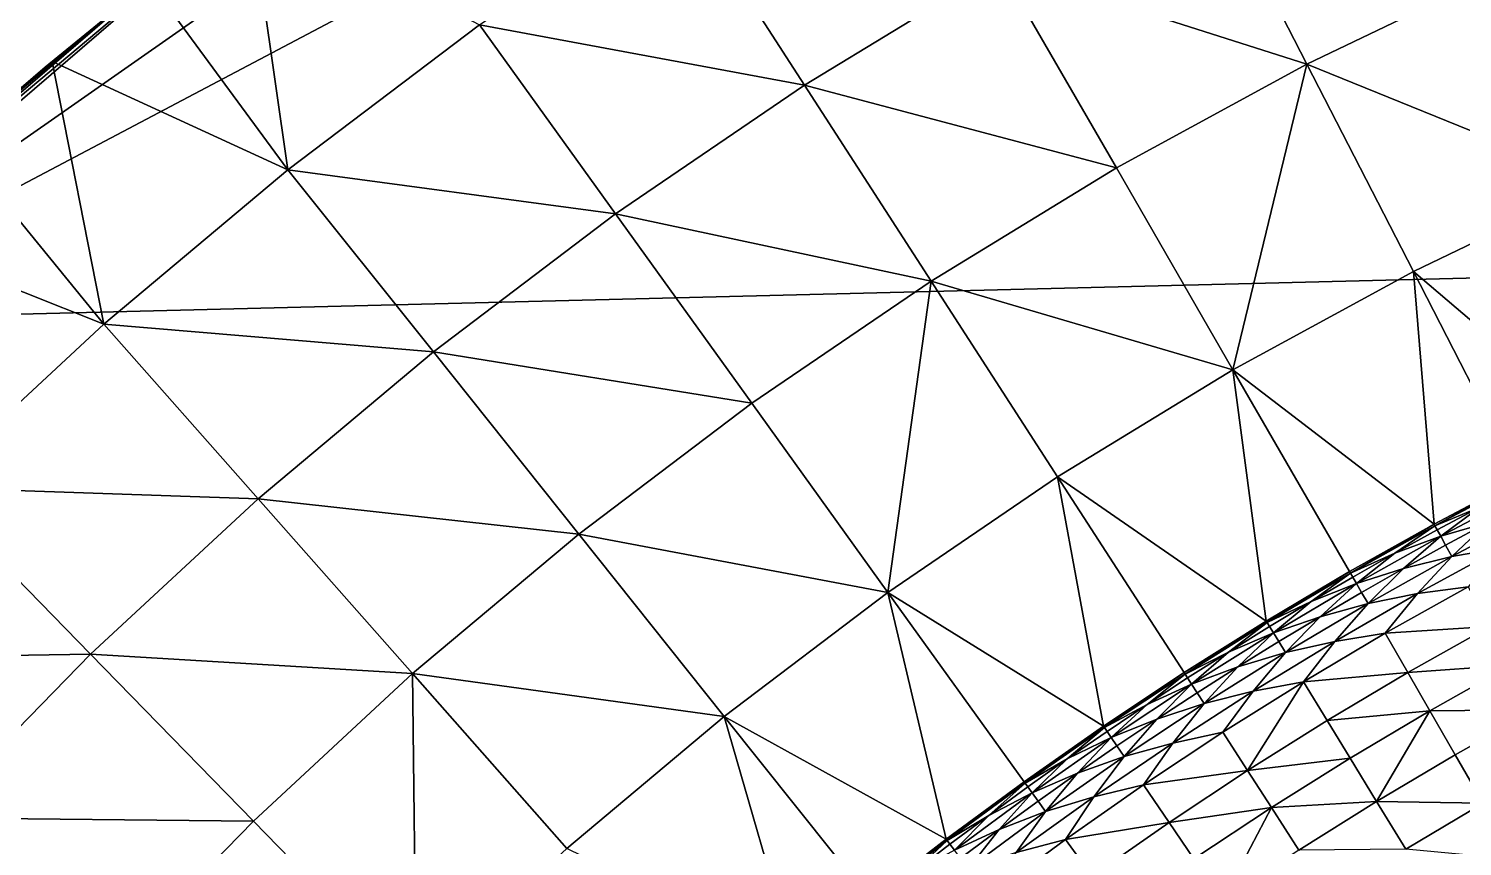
# Model space of a CAD drawing. Header units: millimetres. Extents: x -3250 to 8000, y -3250 to 3250.
# Drawn here: x -2100 to -1177, y 1988 to 2515 of the extents above; entities that cross this region are included whole.
import ezdxf

# ---------------------------------------------------------------- set-up
doc = ezdxf.new("R2010")
doc.units = ezdxf.units.MM
doc.header["$MEASUREMENT"] = 0
doc.layers.add('MESH_3D', color=2, linetype='CONTINUOUS')

msp = doc.modelspace()

# ---------------------------------------------------------------- linework, layer by layer
at = {"layer": 'MESH_3D'}
for points in [[(-643.97, 3185.56, 32500), (-1410.12, 2928.15, 32500), (-2269.27, 2326.57, 32500)], [(2150.48, 2436.79, 32500), (-643.97, 3185.56, 32500), (-2269.27, 2326.57, 32500)], [(-1410.12, 2928.15, 32500), (-1962.36, 2590.68, 32500), (-2269.27, 2326.57, 32500)], [(-1475, 2554.77, 24600), (-1345.82, 2625.12, 24600), (-1277.39, 2491.64, 24400)], [(-1345.82, 2625.12, 24600), (-1151.6, 2552.22, 24400), (-1277.39, 2491.64, 24400)], [(-1809.61, 2517.01, 24800), (-1681.89, 2604.08, 24800), (-1600.51, 2478.08, 24600)], [(-1681.89, 2604.08, 24800), (-1475, 2554.77, 24600), (-1600.51, 2478.08, 24600)], [(-1932.82, 2423.68, 24800), (-2021.6, 2544.73, 25000), (-1957.4, 2594.44, 25000)], [(-1932.82, 2423.68, 24800), (-1957.4, 2594.44, 25000), (-1809.61, 2517.01, 24800)], [(-1962.36, 2590.68, 32500), (-2210.56, 2382.42, 32500), (-2269.27, 2326.57, 32500)], [(-1962.36, 2590.68, 32500), (-2026.34, 2540.95, 32500), (-2210.56, 2382.42, 32500)], [(-1600.51, 2478.08, 24600), (-1475, 2554.77, 24600), (-1400, 2424.87, 24400)], [(-1475, 2554.77, 24600), (-1277.39, 2491.64, 24400), (-1400, 2424.87, 24400)], [(-1277.39, 2491.64, 24400), (-1151.6, 2552.22, 24400), (-1089.91, 2415.49, 24200)], [(-2026.34, 2540.95, 32500), (-2150.48, 2436.79, 32500), (-2210.56, 2382.42, 32500)], [(-2026.34, 2540.95, 32500), (-2089.06, 2489.64, 32500), (-2150.48, 2436.79, 32500)], [(-2089.06, 2489.64, 32500), (-2026.34, 2540.95, 32500), (-2084.54, 2493.43, 25000)], [(-1932.82, 2423.68, 24800), (-2084.54, 2493.43, 25000), (-2021.6, 2544.73, 25000)], [(-2026.34, 2540.95, 32500), (-2021.6, 2544.73, 25000), (-2084.54, 2493.43, 25000)], [(-1932.82, 2423.68, 24800), (-1809.61, 2517.01, 24800), (-1722.04, 2395.22, 24600)], [(-1809.61, 2517.01, 24800), (-1600.51, 2478.08, 24600), (-1722.04, 2395.22, 24600)], [(-2051.23, 2324.32, 24800), (-2146.19, 2440.57, 25000), (-2084.54, 2493.43, 25000)], [(-2089.06, 2489.64, 32500), (-2084.54, 2493.43, 25000), (-2146.19, 2440.57, 25000)], [(-2051.23, 2324.32, 24800), (-2084.54, 2493.43, 25000), (-1932.82, 2423.68, 24800)], [(-1400, 2424.87, 24400), (-1277.39, 2491.64, 24400), (-1325, 2294.97, 24200)], [(-1277.39, 2491.64, 24400), (-1208.96, 2358.16, 24200), (-1325, 2294.97, 24200)], [(-1277.39, 2491.64, 24400), (-1089.91, 2415.49, 24200), (-1208.96, 2358.16, 24200)], [(-2150.48, 2436.79, 32500), (-2089.06, 2489.64, 32500), (-2146.19, 2440.57, 25000)], [(-1722.04, 2395.22, 24600), (-1600.51, 2478.08, 24600), (-1519.13, 2352.07, 24400)], [(-1600.51, 2478.08, 24600), (-1400, 2424.87, 24400), (-1519.13, 2352.07, 24400)], [(2150.48, 2436.79, 32500), (-3128.53, 880.23, 32500), (-2326.57, -2269.27, 32500)], [(2150.48, 2436.79, 32500), (-2269.27, 2326.57, 32500), (-3128.53, 880.23, 32500)], [(2150.48, 2436.79, 32500), (-2326.57, -2269.27, 32500), (3105.61, 957.95, 32500)], [(-2051.23, 2324.32, 24800), (-2206.49, 2386.19, 25000), (-2146.19, 2440.57, 25000)], [(-2051.23, 2324.32, 24800), (-1932.82, 2423.68, 24800), (-1839.29, 2306.4, 24600)], [(-1932.82, 2423.68, 24800), (-1722.04, 2395.22, 24600), (-1839.29, 2306.4, 24600)], [(-1519.13, 2352.07, 24400), (-1400, 2424.87, 24400), (-1325, 2294.97, 24200)], [(-1208.96, 2358.16, 24200), (-1089.91, 2415.49, 24200), (-1084.71, 2252.42, 24000)], [(-1839.29, 2306.4, 24600), (-1722.04, 2395.22, 24600), (-1634.48, 2273.43, 24400)], [(-1722.04, 2395.22, 24600), (-1519.13, 2352.07, 24400), (-1634.48, 2273.43, 24400)], [(-2164.53, 2219.19, 24800), (-2206.49, 2386.19, 25000), (-2051.23, 2324.32, 24800)], [(-1634.48, 2273.43, 24400), (-1519.13, 2352.07, 24400), (-1546.92, 2151.64, 24200)], [(-1519.13, 2352.07, 24400), (-1437.75, 2226.07, 24200), (-1546.92, 2151.64, 24200)], [(-1519.13, 2352.07, 24400), (-1325, 2294.97, 24200), (-1437.75, 2226.07, 24200)], [(-1325, 2294.97, 24200), (-1208.96, 2358.16, 24200), (-1195.63, 2195.55, 24000)], [(-1208.96, 2358.16, 24200), (-1084.71, 2252.42, 24000), (-1140.53, 2224.68, 24000)], [(-1208.96, 2358.16, 24200), (-1140.53, 2224.68, 24000), (-1195.63, 2195.55, 24000)], [(-2164.53, 2219.19, 24800), (-2051.23, 2324.32, 24800), (-1951.97, 2211.85, 24600)], [(-2051.23, 2324.32, 24800), (-1839.29, 2306.4, 24600), (-1951.97, 2211.85, 24600)], [(-1951.97, 2211.85, 24600), (-1839.29, 2306.4, 24600), (-1745.77, 2189.13, 24400)], [(-1839.29, 2306.4, 24600), (-1634.48, 2273.43, 24400), (-1745.77, 2189.13, 24400)], [(-1437.75, 2226.07, 24200), (-1325, 2294.97, 24200), (-1303.59, 2133.23, 24000)], [(-1325, 2294.97, 24200), (-1195.63, 2195.55, 24000), (-1250, 2165.06, 24000)], [(-1325, 2294.97, 24200), (-1250, 2165.06, 24000), (-1303.59, 2133.23, 24000)], [(-1745.77, 2189.13, 24400), (-1634.48, 2273.43, 24400), (-1546.92, 2151.64, 24200)], [(-1546.92, 2151.64, 24200), (-1437.75, 2226.07, 24200), (-1408.3, 2065.6, 24000)], [(-1437.75, 2226.07, 24200), (-1303.59, 2133.23, 24000), (-1356.37, 2100.06, 24000)], [(-1437.75, 2226.07, 24200), (-1356.37, 2100.06, 24000), (-1408.3, 2065.6, 24000)], [(-1195.07, 2194.52, -38.42), (-1195.63, 2195.55), (-1140.53, 2224.68)], [(-1195.63, 2195.55, 24000), (-1140.53, 2224.68, 24000), (-1140.53, 2224.68)], [(-1195.63, 2195.55, 24000), (-1140.53, 2224.68), (-1195.63, 2195.55)], [(-1195.07, 2194.52, -38.42), (-1140.53, 2224.68), (-1139.99, 2223.63, -38.42)], [(-1166.24, 2206.63, -71.93), (-1195.07, 2194.52, -38.42), (-1139.99, 2223.63, -38.42)], [(-2272.46, 2108.54, 24800), (-2164.53, 2219.19, 24800), (-2059.8, 2111.81, 24600)], [(-2164.53, 2219.19, 24800), (-1951.97, 2211.85, 24600), (-2059.8, 2111.81, 24600)], [(-1160.95, 2196.63, -138.74), (-1191.39, 2187.76, -105.25), (-1136.48, 2216.78, -105.25)], [(-1166.24, 2206.63, -71.93), (-1136.48, 2216.78, -105.25), (-1191.39, 2187.76, -105.25)], [(-2059.8, 2111.81, 24600), (-1951.97, 2211.85, 24600), (-1852.72, 2099.39, 24400)], [(-1951.97, 2211.85, 24600), (-1745.77, 2189.13, 24400), (-1852.72, 2099.39, 24400)], [(-1193.65, 2191.92, -71.93), (-1195.07, 2194.52, -38.42), (-1166.24, 2206.63, -71.93)], [(-1193.65, 2191.92, -71.93), (-1166.24, 2206.63, -71.93), (-1191.39, 2187.76, -105.25)], [(-1249.41, 2164.04, -38.42), (-1250, 2165.06), (-1195.63, 2195.55)], [(-1250, 2165.06, 24000), (-1195.63, 2195.55, 24000), (-1195.63, 2195.55)], [(-1250, 2165.06, 24000), (-1195.63, 2195.55), (-1250, 2165.06)], [(-1249.41, 2164.04, -38.42), (-1195.63, 2195.55), (-1195.07, 2194.52, -38.42)], [(-1188.25, 2181.99, -138.74), (-1191.39, 2187.76, -105.25), (-1160.95, 2196.63, -138.74)], [(-1188.25, 2181.99, -138.74), (-1160.95, 2196.63, -138.74), (-1184.28, 2174.71, -171.85)], [(-1152.32, 2180.29, -205.25), (-1184.28, 2174.71, -171.85), (-1129.7, 2203.55, -171.85)], [(-1160.95, 2196.63, -138.74), (-1129.7, 2203.55, -171.85), (-1184.28, 2174.71, -171.85)], [(-1852.72, 2099.39, 24400), (-1745.77, 2189.13, 24400), (-1652.25, 2071.85, 24200)], [(-1745.77, 2189.13, 24400), (-1546.92, 2151.64, 24200), (-1652.25, 2071.85, 24200)], [(-1220.89, 2176.86, -71.93), (-1249.41, 2164.04, -38.42), (-1195.07, 2194.52, -38.42)], [(-1215.36, 2167, -138.74), (-1245.56, 2157.38, -105.25), (-1191.39, 2187.76, -105.25)], [(-1220.89, 2176.86, -71.93), (-1191.39, 2187.76, -105.25), (-1245.56, 2157.38, -105.25)], [(-1220.89, 2176.86, -71.93), (-1195.07, 2194.52, -38.42), (-1193.65, 2191.92, -71.93)], [(-1220.89, 2176.86, -71.93), (-1193.65, 2191.92, -71.93), (-1191.39, 2187.76, -105.25)], [(-1215.36, 2167, -138.74), (-1191.39, 2187.76, -105.25), (-1188.25, 2181.99, -138.74)], [(-1247.93, 2161.48, -71.93), (-1249.41, 2164.04, -38.42), (-1220.89, 2176.86, -71.93)], [(-1247.93, 2161.48, -71.93), (-1220.89, 2176.86, -71.93), (-1245.56, 2157.38, -105.25)], [(-1215.36, 2167, -138.74), (-1188.25, 2181.99, -138.74), (-1184.28, 2174.71, -171.85)], [(-1206.31, 2150.88, -205.25), (-1152.32, 2180.29, -205.25), (-1173.74, 2155.35, -238.11)], [(-1206.31, 2150.88, -205.25), (-1184.28, 2174.71, -171.85), (-1152.32, 2180.29, -205.25)], [(-1242.28, 2151.69, -138.74), (-1245.56, 2157.38, -105.25), (-1215.36, 2167, -138.74)], [(-1242.28, 2151.69, -138.74), (-1215.36, 2167, -138.74), (-1238.13, 2144.5, -171.85)], [(-1206.31, 2150.88, -205.25), (-1238.13, 2144.5, -171.85), (-1184.28, 2174.71, -171.85)], [(-1215.36, 2167, -138.74), (-1184.28, 2174.71, -171.85), (-1238.13, 2144.5, -171.85)], [(-1302.97, 2132.22, -38.42), (-1303.59, 2133.23), (-1250, 2165.06)], [(-1303.59, 2133.23, 24000), (-1250, 2165.06, 24000), (-1250, 2165.06)], [(-1303.59, 2133.23, 24000), (-1250, 2165.06), (-1303.59, 2133.23)], [(-1302.97, 2132.22, -38.42), (-1250, 2165.06), (-1249.41, 2164.04, -38.42)], [(-1274.78, 2145.75, -71.93), (-1302.97, 2132.22, -38.42), (-1249.41, 2164.04, -38.42)], [(-1274.78, 2145.75, -71.93), (-1249.41, 2164.04, -38.42), (-1247.93, 2161.48, -71.93)], [(-1274.78, 2145.75, -71.93), (-1247.93, 2161.48, -71.93), (-1245.56, 2157.38, -105.25)], [(-1652.25, 2071.85, 24200), (-1546.92, 2151.64, 24200), (-1509.51, 1992.83, 24000)], [(-1546.92, 2151.64, 24200), (-1408.3, 2065.6, 24000), (-1459.36, 2029.85, 24000)], [(-1546.92, 2151.64, 24200), (-1459.36, 2029.85, 24000), (-1509.51, 1992.83, 24000)], [(-1269, 2136.03, -138.74), (-1298.96, 2125.65, -105.25), (-1245.56, 2157.38, -105.25)], [(-1274.78, 2145.75, -71.93), (-1245.56, 2157.38, -105.25), (-1298.96, 2125.65, -105.25)], [(-1269, 2136.03, -138.74), (-1245.56, 2157.38, -105.25), (-1242.28, 2151.69, -138.74)], [(-1269, 2136.03, -138.74), (-1242.28, 2151.69, -138.74), (-1238.13, 2144.5, -171.85)], [(-1259.56, 2120.14, -205.25), (-1206.31, 2150.88, -205.25), (-1227.11, 2125.42, -238.11)], [(-1259.56, 2120.14, -205.25), (-1238.13, 2144.5, -171.85), (-1206.31, 2150.88, -205.25)], [(-1227.11, 2125.42, -238.11), (-1173.74, 2155.35, -238.11), (-1159.78, 2129.71, -303.82)], [(-1206.31, 2150.88, -205.25), (-1173.74, 2155.35, -238.11), (-1227.11, 2125.42, -238.11)], [(-1301.43, 2129.69, -71.93), (-1302.97, 2132.22, -38.42), (-1274.78, 2145.75, -71.93)], [(-1301.43, 2129.69, -71.93), (-1274.78, 2145.75, -71.93), (-1298.96, 2125.65, -105.25)], [(-1259.56, 2120.14, -205.25), (-1291.21, 2112.97, -171.85), (-1238.13, 2144.5, -171.85)], [(-1269, 2136.03, -138.74), (-1238.13, 2144.5, -171.85), (-1291.21, 2112.97, -171.85)], [(-1355.73, 2099.07, -38.42), (-1356.37, 2100.06), (-1303.59, 2133.23)], [(-1356.37, 2100.06, 24000), (-1303.59, 2133.23, 24000), (-1303.59, 2133.23)], [(-1356.37, 2100.06, 24000), (-1303.59, 2133.23), (-1356.37, 2100.06)], [(-1355.73, 2099.07, -38.42), (-1303.59, 2133.23), (-1302.97, 2132.22, -38.42)], [(-1327.88, 2113.3, -71.93), (-1355.73, 2099.07, -38.42), (-1302.97, 2132.22, -38.42)], [(-1327.88, 2113.3, -71.93), (-1302.97, 2132.22, -38.42), (-1301.43, 2129.69, -71.93)], [(-1295.53, 2120.05, -138.74), (-1298.96, 2125.65, -105.25), (-1269, 2136.03, -138.74)], [(-1295.53, 2120.05, -138.74), (-1269, 2136.03, -138.74), (-1291.21, 2112.97, -171.85)], [(-1321.86, 2103.73, -138.74), (-1351.55, 2092.61, -105.25), (-1298.96, 2125.65, -105.25)], [(-1327.88, 2113.3, -71.93), (-1298.96, 2125.65, -105.25), (-1351.55, 2092.61, -105.25)], [(-1327.88, 2113.3, -71.93), (-1301.43, 2129.69, -71.93), (-1298.96, 2125.65, -105.25)], [(-1321.86, 2103.73, -138.74), (-1298.96, 2125.65, -105.25), (-1295.53, 2120.05, -138.74)], [(-1279.72, 2094.17, -238.11), (-1227.11, 2125.42, -238.11), (-1212.52, 2100.14, -303.82)], [(-1259.56, 2120.14, -205.25), (-1227.11, 2125.42, -238.11), (-1279.72, 2094.17, -238.11)], [(-1227.11, 2125.42, -238.11), (-1159.78, 2129.71, -303.82), (-1212.52, 2100.14, -303.82)], [(-1212.52, 2100.14, -303.82), (-1159.78, 2129.71, -303.82), (-1146.2, 2104.77, -355.73)], [(-2272.46, 2108.54, 24800), (-2059.8, 2111.81, 24600), (-2162.5, 2006.51, 24600)], [(-2162.5, 2006.51, 24600), (-2059.8, 2111.81, 24600), (-1955.06, 2004.43, 24400)], [(-2059.8, 2111.81, 24600), (-1852.72, 2099.39, 24400), (-1955.06, 2004.43, 24400)], [(-1354.12, 2096.58, -71.93), (-1355.73, 2099.07, -38.42), (-1327.88, 2113.3, -71.93)], [(-1354.12, 2096.58, -71.93), (-1327.88, 2113.3, -71.93), (-1351.55, 2092.61, -105.25)], [(-1312.03, 2088.08, -205.25), (-1343.49, 2080.12, -171.85), (-1291.21, 2112.97, -171.85)], [(-1321.86, 2103.73, -138.74), (-1291.21, 2112.97, -171.85), (-1343.49, 2080.12, -171.85)], [(-1321.86, 2103.73, -138.74), (-1295.53, 2120.05, -138.74), (-1291.21, 2112.97, -171.85)], [(-1312.03, 2088.08, -205.25), (-1259.56, 2120.14, -205.25), (-1279.72, 2094.17, -238.11)], [(-1312.03, 2088.08, -205.25), (-1291.21, 2112.97, -171.85), (-1259.56, 2120.14, -205.25)], [(-1347.98, 2087.09, -138.74), (-1351.55, 2092.61, -105.25), (-1321.86, 2103.73, -138.74)], [(-1347.98, 2087.09, -138.74), (-1321.86, 2103.73, -138.74), (-1343.49, 2080.12, -171.85)], [(-1212.52, 2100.14, -303.82), (-1146.2, 2104.77, -355.73), (-1198.31, 2075.54, -355.73)], [(-1198.31, 2075.54, -355.73), (-1146.2, 2104.77, -355.73), (-1130.56, 2076.05, -406.77)], [(-1955.06, 2004.43, 24400), (-1852.72, 2099.39, 24400), (-1850.33, 1897.05, 24200)], [(-1852.72, 2099.39, 24400), (-1753.47, 1986.92, 24200), (-1850.33, 1897.05, 24200)], [(-1852.72, 2099.39, 24400), (-1652.25, 2071.85, 24200), (-1753.47, 1986.92, 24200)], [(-1407.63, 2064.62, -38.42), (-1408.3, 2065.6), (-1356.37, 2100.06)], [(-1408.3, 2065.6, 24000), (-1356.37, 2100.06, 24000), (-1356.37, 2100.06)], [(-1408.3, 2065.6, 24000), (-1356.37, 2100.06), (-1408.3, 2065.6)], [(-1407.63, 2064.62, -38.42), (-1356.37, 2100.06), (-1355.73, 2099.07, -38.42)], [(-1380.15, 2079.54, -71.93), (-1407.63, 2064.62, -38.42), (-1355.73, 2099.07, -38.42)], [(-1380.15, 2079.54, -71.93), (-1355.73, 2099.07, -38.42), (-1354.12, 2096.58, -71.93)], [(-1380.15, 2079.54, -71.93), (-1354.12, 2096.58, -71.93), (-1351.55, 2092.61, -105.25)], [(-1331.53, 2061.61, -238.11), (-1279.72, 2094.17, -238.11), (-1315.69, 2037.09, -303.82)], [(-1312.03, 2088.08, -205.25), (-1279.72, 2094.17, -238.11), (-1331.53, 2061.61, -238.11)], [(-1279.72, 2094.17, -238.11), (-1264.5, 2069.26, -303.82), (-1315.69, 2037.09, -303.82)], [(-1279.72, 2094.17, -238.11), (-1212.52, 2100.14, -303.82), (-1264.5, 2069.26, -303.82)], [(-1264.5, 2069.26, -303.82), (-1212.52, 2100.14, -303.82), (-1198.31, 2075.54, -355.73)], [(-1373.9, 2070.12, -138.74), (-1403.3, 2058.26, -105.25), (-1351.55, 2092.61, -105.25)], [(-1380.15, 2079.54, -71.93), (-1351.55, 2092.61, -105.25), (-1403.3, 2058.26, -105.25)], [(-1373.9, 2070.12, -138.74), (-1351.55, 2092.61, -105.25), (-1347.98, 2087.09, -138.74)], [(-1373.9, 2070.12, -138.74), (-1347.98, 2087.09, -138.74), (-1343.49, 2080.12, -171.85)], [(-1363.68, 2054.72, -205.25), (-1343.49, 2080.12, -171.85), (-1312.03, 2088.08, -205.25)], [(-1363.68, 2054.72, -205.25), (-1312.03, 2088.08, -205.25), (-1331.53, 2061.61, -238.11)], [(-1405.97, 2062.17, -71.93), (-1407.63, 2064.62, -38.42), (-1380.15, 2079.54, -71.93)], [(-1405.97, 2062.17, -71.93), (-1380.15, 2079.54, -71.93), (-1403.3, 2058.26, -105.25)], [(-1363.68, 2054.72, -205.25), (-1394.93, 2045.98, -171.85), (-1343.49, 2080.12, -171.85)], [(-1373.9, 2070.12, -138.74), (-1343.49, 2080.12, -171.85), (-1394.93, 2045.98, -171.85)], [(-1264.5, 2069.26, -303.82), (-1198.31, 2075.54, -355.73), (-1249.69, 2045.02, -355.73)], [(-1249.69, 2045.02, -355.73), (-1198.31, 2075.54, -355.73), (-1232.63, 2017.12, -406.77)], [(-1198.31, 2075.54, -355.73), (-1181.96, 2047.22, -406.77), (-1232.63, 2017.12, -406.77)], [(-1198.31, 2075.54, -355.73), (-1130.56, 2076.05, -406.77), (-1181.96, 2047.22, -406.77)], [(-1181.96, 2047.22, -406.77), (-1130.56, 2076.05, -406.77), (-1163.97, 2016.05, -455.71)], [(-1753.47, 1986.92, 24200), (-1652.25, 2071.85, 24200), (-1606.97, 1915.11, 24000)], [(-1652.25, 2071.85, 24200), (-1509.51, 1992.83, 24000), (-1558.72, 1954.58, 24000)], [(-1652.25, 2071.85, 24200), (-1558.72, 1954.58, 24000), (-1606.97, 1915.11, 24000)], [(-1458.67, 2028.89, -38.42), (-1459.36, 2029.85), (-1408.3, 2065.6)], [(-1459.36, 2029.85, 24000), (-1408.3, 2065.6, 24000), (-1408.3, 2065.6)], [(-1459.36, 2029.85, 24000), (-1408.3, 2065.6), (-1459.36, 2029.85)], [(-1458.67, 2028.89, -38.42), (-1408.3, 2065.6), (-1407.63, 2064.62, -38.42)], [(-1399.6, 2052.83, -138.74), (-1403.3, 2058.26, -105.25), (-1373.9, 2070.12, -138.74)], [(-1399.6, 2052.83, -138.74), (-1373.9, 2070.12, -138.74), (-1394.93, 2045.98, -171.85)], [(-1315.69, 2037.09, -303.82), (-1264.5, 2069.26, -303.82), (-1249.69, 2045.02, -355.73)], [(-1431.56, 2044.49, -71.93), (-1458.67, 2028.89, -38.42), (-1407.63, 2064.62, -38.42)], [(-1425.08, 2035.23, -138.74), (-1454.18, 2022.64, -105.25), (-1403.3, 2058.26, -105.25)], [(-1431.56, 2044.49, -71.93), (-1403.3, 2058.26, -105.25), (-1454.18, 2022.64, -105.25)], [(-1431.56, 2044.49, -71.93), (-1407.63, 2064.62, -38.42), (-1405.97, 2062.17, -71.93)], [(-1431.56, 2044.49, -71.93), (-1405.97, 2062.17, -71.93), (-1403.3, 2058.26, -105.25)], [(-1425.08, 2035.23, -138.74), (-1403.3, 2058.26, -105.25), (-1399.6, 2052.83, -138.74)], [(-1382.51, 2027.78, -238.11), (-1331.53, 2061.61, -238.11), (-1315.69, 2037.09, -303.82)], [(-1363.68, 2054.72, -205.25), (-1331.53, 2061.61, -238.11), (-1382.51, 2027.78, -238.11)], [(-1425.08, 2035.23, -138.74), (-1399.6, 2052.83, -138.74), (-1394.93, 2045.98, -171.85)], [(-1414.48, 2020.08, -205.25), (-1394.93, 2045.98, -171.85), (-1363.68, 2054.72, -205.25)], [(-1414.48, 2020.08, -205.25), (-1363.68, 2054.72, -205.25), (-1382.51, 2027.78, -238.11)], [(-1232.63, 2017.12, -406.77), (-1181.96, 2047.22, -406.77), (-1163.97, 2016.05, -455.71)], [(-1456.94, 2026.48, -71.93), (-1458.67, 2028.89, -38.42), (-1431.56, 2044.49, -71.93)], [(-1456.94, 2026.48, -71.93), (-1431.56, 2044.49, -71.93), (-1454.18, 2022.64, -105.25)], [(-1414.48, 2020.08, -205.25), (-1445.5, 2010.57, -171.85), (-1394.93, 2045.98, -171.85)], [(-1425.08, 2035.23, -138.74), (-1394.93, 2045.98, -171.85), (-1445.5, 2010.57, -171.85)], [(-1315.69, 2037.09, -303.82), (-1249.69, 2045.02, -355.73), (-1300.28, 2013.23, -355.73)], [(-1300.28, 2013.23, -355.73), (-1249.69, 2045.02, -355.73), (-1232.63, 2017.12, -406.77)], [(-1508.8, 1991.89, -38.42), (-1509.51, 1992.83), (-1459.36, 2029.85)], [(-1509.51, 1992.83, 24000), (-1459.36, 2029.85, 24000), (-1459.36, 2029.85)], [(-1509.51, 1992.83, 24000), (-1459.36, 2029.85), (-1509.51, 1992.83)], [(-1508.8, 1991.89, -38.42), (-1459.36, 2029.85), (-1458.67, 2028.89, -38.42)], [(-1482.09, 2008.16, -71.93), (-1508.8, 1991.89, -38.42), (-1458.67, 2028.89, -38.42)], [(-1482.09, 2008.16, -71.93), (-1458.67, 2028.89, -38.42), (-1456.94, 2026.48, -71.93)], [(-1450.34, 2017.3, -138.74), (-1454.18, 2022.64, -105.25), (-1425.08, 2035.23, -138.74)], [(-1450.34, 2017.3, -138.74), (-1425.08, 2035.23, -138.74), (-1445.5, 2010.57, -171.85)], [(-1382.51, 2027.78, -238.11), (-1315.69, 2037.09, -303.82), (-1366.07, 2003.65, -303.82)], [(-1366.07, 2003.65, -303.82), (-1315.69, 2037.09, -303.82), (-1300.28, 2013.23, -355.73)], [(-1475.38, 1999.07, -138.74), (-1504.15, 1985.75, -105.25), (-1454.18, 2022.64, -105.25)], [(-1482.09, 2008.16, -71.93), (-1454.18, 2022.64, -105.25), (-1504.15, 1985.75, -105.25)], [(-1482.09, 2008.16, -71.93), (-1456.94, 2026.48, -71.93), (-1454.18, 2022.64, -105.25)], [(-1475.38, 1999.07, -138.74), (-1454.18, 2022.64, -105.25), (-1450.34, 2017.3, -138.74)], [(-1464.4, 1984.19, -205.25), (-1445.5, 2010.57, -171.85), (-1414.48, 2020.08, -205.25)], [(-1464.4, 1984.19, -205.25), (-1414.48, 2020.08, -205.25), (-1432.64, 1992.68, -238.11)], [(-1432.64, 1992.68, -238.11), (-1382.51, 2027.78, -238.11), (-1366.07, 2003.65, -303.82)], [(-1414.48, 2020.08, -205.25), (-1382.51, 2027.78, -238.11), (-1432.64, 1992.68, -238.11)], [(-1464.4, 1984.19, -205.25), (-1495.18, 1973.91, -171.85), (-1445.5, 2010.57, -171.85)], [(-1475.38, 1999.07, -138.74), (-1445.5, 2010.57, -171.85), (-1495.18, 1973.91, -171.85)], [(-1475.38, 1999.07, -138.74), (-1450.34, 2017.3, -138.74), (-1445.5, 2010.57, -171.85)], [(-1366.07, 2003.65, -303.82), (-1300.28, 2013.23, -355.73), (-1350.07, 1980.19, -355.73)], [(-1350.07, 1980.19, -355.73), (-1300.28, 2013.23, -355.73), (-1331.65, 1953.17, -406.77)], [(-1300.28, 2013.23, -355.73), (-1282.54, 1985.76, -406.77), (-1331.65, 1953.17, -406.77)], [(-1300.28, 2013.23, -355.73), (-1232.63, 2017.12, -406.77), (-1282.54, 1985.76, -406.77)], [(-1282.54, 1985.76, -406.77), (-1232.63, 2017.12, -406.77), (-1213.87, 1986.41, -455.71)], [(-1232.63, 2017.12, -406.77), (-1163.97, 2016.05, -455.71), (-1213.87, 1986.41, -455.71)], [(-1213.87, 1986.41, -455.71), (-1163.97, 2016.05, -455.71), (-1142.97, 1979.68, -506.08)], [(-2259.83, 1896.22, 24600), (-2162.5, 2006.51, 24600), (-2052.55, 1904.48, 24400)], [(-2162.5, 2006.51, 24600), (-1955.06, 2004.43, 24400), (-2052.55, 1904.48, 24400)], [(-2052.55, 1904.48, 24400), (-1955.06, 2004.43, 24400), (-1850.33, 1897.05, 24200)], [(-1507.01, 1989.53, -71.93), (-1508.8, 1991.89, -38.42), (-1482.09, 2008.16, -71.93)], [(-1507.01, 1989.53, -71.93), (-1482.09, 2008.16, -71.93), (-1504.15, 1985.75, -105.25)], [(-1432.64, 1992.68, -238.11), (-1366.07, 2003.65, -303.82), (-1415.6, 1968.97, -303.82)], [(-1415.6, 1968.97, -303.82), (-1366.07, 2003.65, -303.82), (-1350.07, 1980.19, -355.73)], [(-1557.99, 1953.66, -38.42), (-1558.72, 1954.58), (-1509.51, 1992.83)], [(-1558.72, 1954.58, 24000), (-1509.51, 1992.83), (-1558.72, 1954.58)], [(-1558.72, 1954.58, 24000), (-1509.51, 1992.83, 24000), (-1509.51, 1992.83)], [(-1557.99, 1953.66, -38.42), (-1509.51, 1992.83), (-1508.8, 1991.89, -38.42)], [(-1531.69, 1970.59, -71.93), (-1557.99, 1953.66, -38.42), (-1508.8, 1991.89, -38.42)], [(-1531.69, 1970.59, -71.93), (-1508.8, 1991.89, -38.42), (-1507.01, 1989.53, -71.93)], [(-1500.18, 1980.52, -138.74), (-1504.15, 1985.75, -105.25), (-1475.38, 1999.07, -138.74)], [(-1500.18, 1980.52, -138.74), (-1475.38, 1999.07, -138.74), (-1495.18, 1973.91, -171.85)], [(-1481.87, 1956.34, -238.11), (-1432.64, 1992.68, -238.11), (-1415.6, 1968.97, -303.82)], [(-1464.4, 1984.19, -205.25), (-1432.64, 1992.68, -238.11), (-1481.87, 1956.34, -238.11)], [(-1531.69, 1970.59, -71.93), (-1507.01, 1989.53, -71.93), (-1504.15, 1985.75, -105.25)]]:
    msp.add_3dface(points, dxfattribs=at)

doc.saveas('drawing.dxf')
